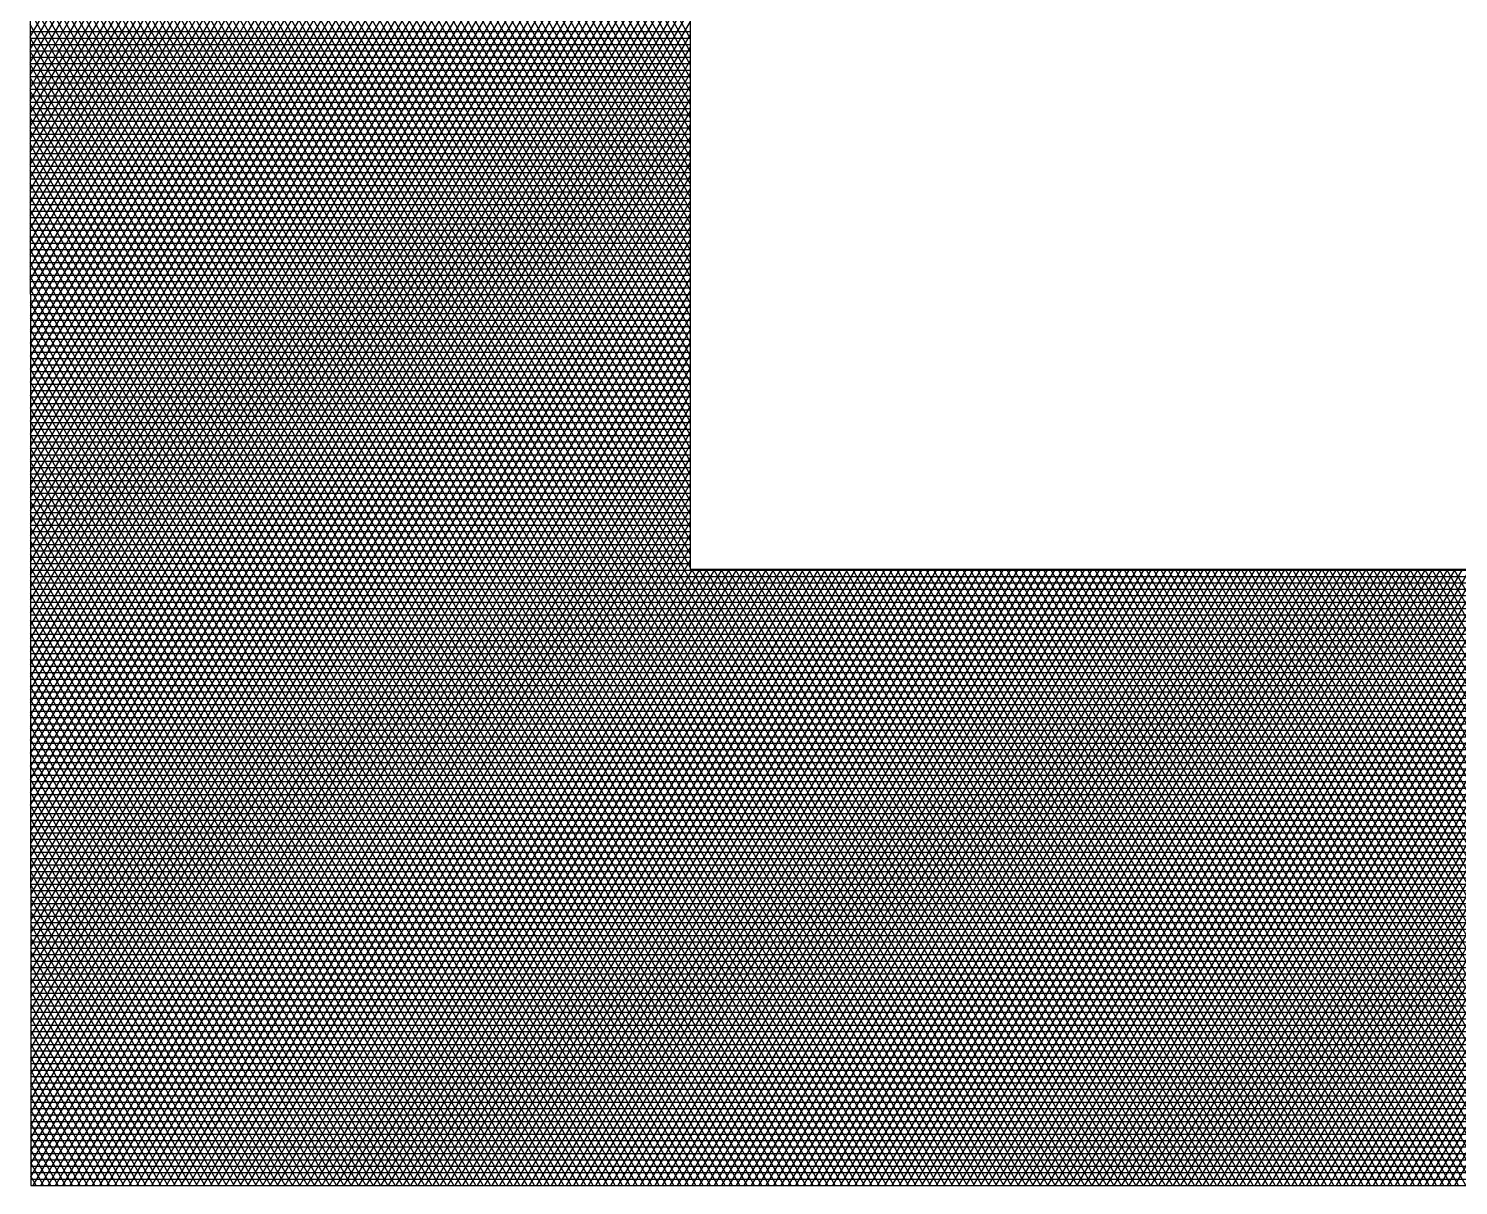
# Model space of a CAD drawing. Header units: millimetres. Extents: x 0 to 841, y 0 to 594.
# Drawn here: x 595.324 to 597.202, y 220.075 to 221.595 of the extents above; entities that cross this region are included whole.
import ezdxf

# ---------------------------------------------------------------- set-up
doc = ezdxf.new("R2010")
doc.units = ezdxf.units.MM
doc.header["$LTSCALE"] = 46.255
doc.layers.get('0').update_dxf_attribs({"linetype": 'CONTINUOUS'})

msp = doc.modelspace()

# ---------------------------------------------------------------- linework, layer by layer
at = {"color": 7, "linetype": 'CONTINUOUS'}
for p, q in [((595.3241, 225.2794), (595.3271, 220.075)), ((596.1936, 221.5814), (595.3254, 223.1477)), ((596.1936, 221.564), (595.3254, 223.1303)), ((596.1936, 221.5466), (595.3254, 223.1129)), ((595.3263, 221.584), (596.2058, 223.1074)), ((595.3263, 221.5672), (596.2155, 223.1074)), ((595.3263, 221.5504), (596.2252, 223.1074)), ((595.3263, 221.5335), (596.235, 223.1074)), ((595.3263, 221.5167), (596.2447, 223.1074)), ((595.3263, 221.4999), (596.2544, 223.1074)), ((595.3263, 221.4831), (596.2641, 223.1074)), ((595.3263, 221.4662), (596.2739, 223.1074)), ((595.3263, 221.4494), (596.2836, 223.1074)), ((595.3264, 221.4326), (596.2933, 223.1074)), ((595.3264, 221.4158), (596.303, 223.1074)), ((595.3264, 221.3989), (596.3128, 223.1074)), ((595.3264, 221.3821), (596.3225, 223.1074)), ((595.3264, 221.3653), (596.3322, 223.1074)), ((595.3264, 221.3485), (596.3419, 223.1074)), ((595.3264, 221.3316), (596.3517, 223.1074)), ((595.3264, 221.3148), (596.3614, 223.1074)), ((595.3264, 221.298), (596.3711, 223.1074)), ((595.3264, 221.2812), (596.3808, 223.1074)), ((595.3264, 221.2643), (596.3906, 223.1074)), ((595.3265, 221.2475), (596.4003, 223.1074)), ((595.3265, 221.2307), (596.41, 223.1074)), ((595.3265, 221.2139), (596.4197, 223.1074)), ((595.3265, 221.197), (596.4295, 223.1074)), ((595.3265, 221.1802), (596.4392, 223.1074)), ((595.3265, 221.1634), (596.4489, 223.1074)), ((595.3265, 221.1465), (596.4586, 223.1074)), ((595.3265, 221.1297), (596.4684, 223.1074)), ((595.3265, 221.1129), (596.4781, 223.1074)), ((595.3265, 221.0961), (596.4878, 223.1074)), ((595.3266, 221.0792), (596.4975, 223.1074)), ((595.3266, 221.0624), (596.5073, 223.1074)), ((595.3266, 221.0456), (596.517, 223.1074)), ((595.3266, 221.0288), (596.5267, 223.1074)), ((595.3266, 221.0119), (596.5364, 223.1074)), ((595.3266, 220.9951), (596.5461, 223.1074)), ((595.3266, 220.9783), (596.5559, 223.1074)), ((595.3266, 220.9615), (596.5656, 223.1074)), ((595.3266, 220.9446), (596.5753, 223.1074)), ((595.3266, 220.9278), (596.585, 223.1074)), ((595.3267, 220.911), (596.5948, 223.1074)), ((595.3267, 220.8942), (596.6045, 223.1074)), ((595.3267, 220.8773), (596.6142, 223.1074)), ((595.3267, 220.8605), (596.6239, 223.1074)), ((595.3267, 220.8437), (596.6337, 223.1074)), ((595.3267, 220.8268), (596.6434, 223.1074)), ((595.3267, 220.81), (596.6531, 223.1074)), ((595.3267, 220.7932), (596.6628, 223.1074)), ((596.1936, 221.5293), (595.3254, 223.0955)), ((596.1936, 221.5119), (595.3254, 223.0781)), ((596.1936, 221.4945), (595.3254, 223.0607)), ((596.1936, 221.4772), (595.3254, 223.0434)), ((596.1936, 221.4598), (595.3254, 223.026)), ((596.1936, 221.4424), (595.3254, 223.0086)), ((596.1936, 221.425), (595.3254, 222.9912)), ((596.1936, 221.4077), (595.3255, 222.9738)), ((596.1936, 221.3903), (595.3255, 222.9564)), ((596.1936, 221.3729), (595.3255, 222.939)), ((596.1936, 221.3556), (595.3255, 222.9216)), ((596.1936, 221.3382), (595.3255, 222.9042)), ((596.1936, 221.3208), (595.3255, 222.8869)), ((596.1936, 221.3034), (595.3255, 222.8695)), ((596.1936, 221.2861), (595.3255, 222.8521)), ((596.1936, 221.2687), (595.3255, 222.8347)), ((596.1936, 221.2513), (595.3255, 222.8173)), ((596.1936, 221.234), (595.3256, 222.7999)), ((596.1936, 221.2166), (595.3256, 222.7825)), ((596.1936, 221.1992), (595.3256, 222.7651)), ((596.1936, 221.1819), (595.3256, 222.7477)), ((596.1936, 221.1645), (595.3256, 222.7304)), ((596.1936, 221.1471), (595.3256, 222.713)), ((596.1936, 221.1297), (595.3256, 222.6956)), ((596.1936, 221.1124), (595.3256, 222.6782)), ((596.1936, 221.095), (595.3256, 222.6608)), ((596.1936, 221.0776), (595.3256, 222.6434)), ((596.1936, 221.0603), (595.3257, 222.626)), ((596.1936, 221.0429), (595.3257, 222.6086)), ((596.1936, 221.0255), (595.3257, 222.5912)), ((596.1936, 221.0081), (595.3257, 222.5739)), ((596.1936, 220.9908), (595.3257, 222.5565)), ((596.1936, 220.9734), (595.3257, 222.5391)), ((596.1936, 220.956), (595.3257, 222.5217)), ((596.1936, 220.9387), (595.3257, 222.5043)), ((596.1936, 220.9213), (595.3257, 222.4869)), ((596.1936, 220.9039), (595.3257, 222.4695)), ((596.1936, 220.8865), (595.3258, 222.4521)), ((596.6338, 220.075), (595.3258, 222.4347)), ((596.6242, 220.075), (595.3258, 222.4174)), ((596.6145, 220.075), (595.3258, 222.4)), ((596.6049, 220.075), (595.3258, 222.3826)), ((596.5953, 220.075), (595.3258, 222.3652)), ((596.5856, 220.075), (595.3258, 222.3478)), ((596.576, 220.075), (595.3258, 222.3304)), ((596.5664, 220.075), (595.3258, 222.313)), ((596.5568, 220.075), (595.3259, 222.2956)), ((596.5471, 220.075), (595.3259, 222.2782)), ((595.3267, 220.7764), (596.1936, 222.2778)), ((596.1936, 220.884), (596.1936, 222.2895)), ((596.5375, 220.075), (595.3259, 222.2609)), ((595.3267, 220.7595), (596.1936, 222.2609)), ((596.5279, 220.075), (595.3259, 222.2435)), ((595.3267, 220.7427), (596.1936, 222.2441)), ((596.5182, 220.075), (595.3259, 222.2261)), ((595.3268, 220.7259), (596.1936, 222.2273)), ((596.5086, 220.075), (595.3259, 222.2087)), ((595.3268, 220.7091), (596.1936, 222.2104)), ((596.499, 220.075), (595.3259, 222.1913)), ((595.3268, 220.6922), (596.1936, 222.1936)), ((596.4894, 220.075), (595.3259, 222.1739)), ((595.3268, 220.6754), (596.1936, 222.1767)), ((596.4797, 220.075), (595.3259, 222.1565)), ((595.3268, 220.6586), (596.1936, 222.1599)), ((595.3268, 220.6418), (596.1936, 222.143)), ((596.4701, 220.075), (595.3259, 222.1391)), ((595.3268, 220.6249), (596.1936, 222.1262)), ((596.4605, 220.075), (595.326, 222.1217)), ((595.3268, 220.6081), (596.1936, 222.1094)), ((596.4508, 220.075), (595.326, 222.1044)), ((596.4412, 220.075), (595.326, 222.087)), ((595.3268, 220.5913), (596.1936, 222.0925)), ((596.4316, 220.075), (595.326, 222.0696)), ((595.3268, 220.5745), (596.1936, 222.0757)), ((596.422, 220.075), (595.326, 222.0522)), ((595.3269, 220.5576), (596.1936, 222.0588)), ((596.4123, 220.075), (595.326, 222.0348)), ((595.3269, 220.5408), (596.1936, 222.042)), ((596.4027, 220.075), (595.326, 222.0174)), ((595.3269, 220.524), (596.1936, 222.0251)), ((596.3931, 220.075), (595.326, 222)), ((595.3269, 220.5071), (596.1936, 222.0083)), ((596.3834, 220.075), (595.326, 221.9826)), ((595.3269, 220.4903), (596.1936, 221.9915)), ((595.3269, 220.4735), (596.1936, 221.9746)), ((596.3738, 220.075), (595.326, 221.9652)), ((595.3269, 220.4567), (596.1936, 221.9578)), ((596.3642, 220.075), (595.3261, 221.9479)), ((595.3269, 220.4398), (596.1936, 221.9409)), ((596.3546, 220.075), (595.3261, 221.9305)), ((595.3269, 220.423), (596.1936, 221.9241)), ((596.3449, 220.075), (595.3261, 221.9131)), ((595.3269, 220.4062), (596.1936, 221.9072)), ((596.3353, 220.075), (595.3261, 221.8957)), ((595.327, 220.3894), (596.1936, 221.8904)), ((596.3257, 220.075), (595.3261, 221.8783)), ((595.327, 220.3725), (596.1936, 221.8736)), ((596.316, 220.075), (595.3261, 221.8609)), ((596.3064, 220.075), (595.3261, 221.8435)), ((595.327, 220.3557), (596.1936, 221.8567)), ((596.2968, 220.075), (595.3261, 221.8261)), ((595.327, 220.3389), (596.1936, 221.8399)), ((596.2872, 220.075), (595.3261, 221.8087)), ((595.327, 220.3221), (596.1936, 221.823)), ((595.327, 220.3052), (596.1936, 221.8062)), ((596.2775, 220.075), (595.3261, 221.7913)), ((595.327, 220.2884), (596.1936, 221.7893)), ((596.2679, 220.075), (595.3262, 221.774)), ((595.327, 220.2716), (596.1936, 221.7725)), ((596.2583, 220.075), (595.3262, 221.7566)), ((595.327, 220.2548), (596.1936, 221.7557)), ((596.2486, 220.075), (595.3262, 221.7392)), ((595.327, 220.2379), (596.1936, 221.7388)), ((596.239, 220.075), (595.3262, 221.7218)), ((595.3271, 220.2211), (596.1936, 221.722)), ((596.2294, 220.075), (595.3262, 221.7044)), ((595.3271, 220.2043), (596.1936, 221.7051)), ((596.2197, 220.075), (595.3262, 221.687)), ((595.3271, 220.1874), (596.1936, 221.6883)), ((596.2101, 220.075), (595.3262, 221.6696)), ((595.3271, 220.1706), (596.1936, 221.6714)), ((596.2005, 220.075), (595.3262, 221.6522)), ((595.3271, 220.1538), (596.1936, 221.6546)), ((595.3271, 220.137), (596.1936, 221.6378)), ((596.1909, 220.075), (595.3262, 221.6348)), ((596.1812, 220.075), (595.3262, 221.6175)), ((595.3271, 220.1201), (596.1936, 221.6209)), ((596.1716, 220.075), (595.3263, 221.6001)), ((595.3271, 220.1033), (596.1936, 221.6041)), ((595.3263, 221.5909), (596.1936, 221.5909)), ((596.162, 220.075), (595.3263, 221.5827)), ((595.3263, 221.5824), (596.1936, 221.5824)), ((595.3271, 220.0865), (596.1936, 221.5872)), ((595.3263, 221.574), (596.1936, 221.574)), ((595.3263, 221.5656), (596.1936, 221.5656)), ((596.1523, 220.075), (595.3263, 221.5653)), ((595.3302, 220.075), (596.1936, 221.5704)), ((595.3263, 221.5572), (596.1936, 221.5572)), ((595.3263, 221.5488), (596.1936, 221.5488)), ((596.1427, 220.075), (595.3263, 221.5479)), ((595.34, 220.075), (596.1936, 221.5535)), ((595.3263, 221.5403), (596.1936, 221.5403)), ((595.3263, 221.5319), (596.1936, 221.5319)), ((596.1331, 220.075), (595.3263, 221.5305)), ((595.3263, 221.5235), (596.1936, 221.5235)), ((595.3497, 220.075), (596.1936, 221.5367)), ((595.3263, 221.5151), (596.1936, 221.5151)), ((596.1235, 220.075), (595.3263, 221.5131)), ((595.3263, 221.5066), (596.1936, 221.5066)), ((595.3594, 220.075), (596.1936, 221.5199)), ((595.3263, 221.4982), (596.1936, 221.4982)), ((596.1138, 220.075), (595.3263, 221.4957)), ((595.3263, 221.4898), (596.1936, 221.4898)), ((595.3691, 220.075), (596.1936, 221.503)), ((595.3788, 220.075), (596.1936, 221.4862)), ((595.3263, 221.4814), (596.1936, 221.4814)), ((596.1042, 220.075), (595.3263, 221.4783)), ((595.3263, 221.473), (596.1936, 221.473)), ((595.3886, 220.075), (596.1936, 221.4693)), ((595.3263, 221.4645), (596.1936, 221.4645)), ((596.0946, 220.075), (595.3263, 221.461)), ((595.3263, 221.4561), (596.1936, 221.4561)), ((595.3983, 220.075), (596.1936, 221.4525)), ((595.3263, 221.4477), (596.1936, 221.4477)), ((596.0849, 220.075), (595.3263, 221.4436)), ((595.3263, 221.4393), (596.1936, 221.4393)), ((595.3264, 221.4308), (596.1936, 221.4308)), ((595.408, 220.075), (596.1936, 221.4356)), ((596.0753, 220.075), (595.3264, 221.4262)), ((595.3264, 221.4224), (596.1936, 221.4224)), ((595.3264, 221.414), (596.1936, 221.414)), ((595.4177, 220.075), (596.1936, 221.4188)), ((596.0657, 220.075), (595.3264, 221.4088)), ((595.3264, 221.4056), (596.1936, 221.4056)), ((595.3264, 221.3972), (596.1936, 221.3972)), ((595.4275, 220.075), (596.1936, 221.402)), ((596.0561, 220.075), (595.3264, 221.3914)), ((595.3264, 221.3887), (596.1936, 221.3887)), ((595.3264, 221.3803), (596.1936, 221.3803)), ((596.0464, 220.075), (595.3264, 221.374)), ((595.4372, 220.075), (596.1936, 221.3851)), ((595.3264, 221.3719), (596.1936, 221.3719)), ((595.3264, 221.3635), (596.1936, 221.3635)), ((596.0368, 220.075), (595.3264, 221.3566)), ((595.3264, 221.3551), (596.1936, 221.3551)), ((595.4469, 220.075), (596.1936, 221.3683)), ((595.3264, 221.3466), (596.1936, 221.3466)), ((596.0272, 220.075), (595.3264, 221.3392)), ((595.3264, 221.3382), (596.1936, 221.3382)), ((595.4566, 220.075), (596.1936, 221.3514)), ((595.3264, 221.3298), (596.1936, 221.3298)), ((596.0175, 220.075), (595.3264, 221.3218)), ((595.3264, 221.3214), (596.1936, 221.3214)), ((595.4664, 220.075), (596.1936, 221.3346)), ((595.4761, 220.075), (596.1936, 221.3177)), ((595.3264, 221.3129), (596.1936, 221.3129)), ((595.3264, 221.3045), (596.1936, 221.3045)), ((596.0079, 220.075), (595.3264, 221.3045)), ((595.4858, 220.075), (596.1936, 221.3009)), ((595.3264, 221.2961), (596.1936, 221.2961)), ((595.3264, 221.2877), (596.1936, 221.2877)), ((595.9983, 220.075), (595.3264, 221.2871)), ((595.3264, 221.2793), (596.1936, 221.2793)), ((595.4955, 220.075), (596.1936, 221.284)), ((595.3264, 221.2708), (596.1936, 221.2708)), ((595.9887, 220.075), (595.3264, 221.2697)), ((595.3264, 221.2624), (596.1936, 221.2624)), ((595.5053, 220.075), (596.1936, 221.2672)), ((595.3265, 221.254), (596.1936, 221.254)), ((595.979, 220.075), (595.3265, 221.2523)), ((595.3265, 221.2456), (596.1936, 221.2456)), ((595.515, 220.075), (596.1936, 221.2504)), ((595.3265, 221.2372), (596.1936, 221.2372)), ((595.9694, 220.075), (595.3265, 221.2349)), ((595.3265, 221.2287), (596.1936, 221.2287)), ((595.5247, 220.075), (596.1936, 221.2335)), ((595.3265, 221.2203), (596.1936, 221.2203)), ((595.9598, 220.075), (595.3265, 221.2175)), ((595.3265, 221.2119), (596.1936, 221.2119)), ((595.5344, 220.075), (596.1936, 221.2167)), ((595.3265, 221.2035), (596.1936, 221.2035)), ((595.9501, 220.075), (595.3265, 221.2001)), ((595.3265, 221.195), (596.1936, 221.195)), ((595.3265, 221.1866), (596.1936, 221.1866)), ((595.5442, 220.075), (596.1936, 221.1998)), ((595.9405, 220.075), (595.3265, 221.1827)), ((595.3265, 221.1782), (596.1936, 221.1782)), ((595.3265, 221.1698), (596.1936, 221.1698)), ((595.5539, 220.075), (596.1936, 221.183)), ((595.9309, 220.075), (595.3265, 221.1653)), ((595.3265, 221.1614), (596.1936, 221.1614)), ((595.3265, 221.1529), (596.1936, 221.1529)), ((595.9213, 220.075), (595.3265, 221.148)), ((595.5636, 220.075), (596.1936, 221.1661)), ((595.5733, 220.075), (596.1936, 221.1493)), ((595.3265, 221.1445), (596.1936, 221.1445)), ((595.3265, 221.1361), (596.1936, 221.1361)), ((595.9116, 220.075), (595.3265, 221.1306)), ((595.5831, 220.075), (596.1936, 221.1325)), ((595.3265, 221.1277), (596.1936, 221.1277)), ((595.3265, 221.1193), (596.1936, 221.1193)), ((595.902, 220.075), (595.3265, 221.1132)), ((595.3265, 221.1108), (596.1936, 221.1108)), ((595.5928, 220.075), (596.1936, 221.1156)), ((595.3265, 221.1024), (596.1936, 221.1024)), ((595.8924, 220.075), (595.3265, 221.0958)), ((595.3265, 221.094), (596.1936, 221.094)), ((595.6025, 220.075), (596.1936, 221.0988)), ((595.3266, 221.0856), (596.1936, 221.0856)), ((595.8827, 220.075), (595.3266, 221.0784)), ((595.3266, 221.0771), (596.1936, 221.0771)), ((595.6122, 220.075), (596.1936, 221.0819)), ((595.3266, 221.0687), (596.1936, 221.0687)), ((595.8731, 220.075), (595.3266, 221.061)), ((595.3266, 221.0603), (596.1936, 221.0603)), ((595.622, 220.075), (596.1936, 221.0651)), ((595.3266, 221.0519), (596.1936, 221.0519)), ((595.8635, 220.075), (595.3266, 221.0436)), ((595.3266, 221.0435), (596.1936, 221.0435)), ((595.6317, 220.075), (596.1936, 221.0482)), ((595.3266, 221.035), (596.1936, 221.035)), ((595.3266, 221.0266), (596.1936, 221.0266)), ((595.8539, 220.075), (595.3266, 221.0262)), ((595.3266, 221.0182), (596.1936, 221.0182)), ((595.6414, 220.075), (596.1936, 221.0314)), ((595.3266, 221.0098), (596.1936, 221.0098)), ((595.8442, 220.075), (595.3266, 221.0088)), ((595.3266, 221.0013), (596.1936, 221.0013)), ((595.6511, 220.075), (596.1936, 221.0146)), ((595.6609, 220.075), (596.1936, 220.9977)), ((595.3266, 220.9929), (596.1936, 220.9929)), ((595.8346, 220.075), (595.3266, 220.9915)), ((595.3266, 220.9845), (596.1936, 220.9845)), ((595.6706, 220.075), (596.1936, 220.9809)), ((595.3266, 220.9761), (596.1936, 220.9761)), ((595.825, 220.075), (595.3266, 220.9741)), ((595.3266, 220.9677), (596.1936, 220.9677)), ((595.6803, 220.075), (596.1936, 220.964)), ((595.3266, 220.9592), (596.1936, 220.9592)), ((595.8153, 220.075), (595.3266, 220.9567)), ((595.3266, 220.9508), (596.1936, 220.9508)), ((595.3266, 220.9424), (596.1936, 220.9424)), ((595.69, 220.075), (596.1936, 220.9472)), ((595.8057, 220.075), (595.3266, 220.9393)), ((595.3266, 220.934), (596.1936, 220.934)), ((595.3266, 220.9256), (596.1936, 220.9256)), ((595.6998, 220.075), (596.1936, 220.9303)), ((595.7961, 220.075), (595.3266, 220.9219)), ((595.3266, 220.9171), (596.1936, 220.9171)), ((595.3267, 220.9087), (596.1936, 220.9087)), ((595.7865, 220.075), (595.3267, 220.9045)), ((595.7095, 220.075), (596.1936, 220.9135)), ((595.3267, 220.9003), (596.1936, 220.9003)), ((595.3267, 220.8919), (596.1936, 220.8919)), ((595.7768, 220.075), (595.3267, 220.8871)), ((595.7192, 220.075), (596.1936, 220.8967)), ((595.3267, 220.8834), (599.3655, 220.8834)), ((595.3267, 220.875), (599.3655, 220.875)), ((595.7672, 220.075), (595.3267, 220.8697)), ((595.3267, 220.8666), (599.3655, 220.8666)), ((595.7289, 220.075), (596.196, 220.884)), ((595.7387, 220.075), (596.2057, 220.884)), ((595.7484, 220.075), (596.2155, 220.884)), ((595.7581, 220.075), (596.2252, 220.884)), ((595.7678, 220.075), (596.2349, 220.884)), ((595.7775, 220.075), (596.2446, 220.884)), ((595.7873, 220.075), (596.2544, 220.884)), ((595.797, 220.075), (596.2641, 220.884)), ((595.8067, 220.075), (596.2738, 220.884)), ((595.8164, 220.075), (596.2835, 220.884)), ((595.8262, 220.075), (596.2933, 220.884)), ((595.8359, 220.075), (596.303, 220.884)), ((595.8456, 220.075), (596.3127, 220.884)), ((595.8553, 220.075), (596.3224, 220.884)), ((595.8651, 220.075), (596.3322, 220.884)), ((595.8748, 220.075), (596.3419, 220.884)), ((595.8845, 220.075), (596.3516, 220.884)), ((595.8942, 220.075), (596.3613, 220.884)), ((595.904, 220.075), (596.3711, 220.884)), ((595.9137, 220.075), (596.3808, 220.884)), ((595.9234, 220.075), (596.3905, 220.884)), ((595.9331, 220.075), (596.4002, 220.884)), ((595.9429, 220.075), (596.41, 220.884)), ((595.9526, 220.075), (596.4197, 220.884)), ((595.9623, 220.075), (596.4294, 220.884)), ((595.972, 220.075), (596.4391, 220.884)), ((595.9818, 220.075), (596.4489, 220.884)), ((595.9915, 220.075), (596.4586, 220.884)), ((596.0012, 220.075), (596.4683, 220.884)), ((596.0109, 220.075), (596.478, 220.884)), ((596.0207, 220.075), (596.4878, 220.884)), ((596.0304, 220.075), (596.4975, 220.884)), ((596.0401, 220.075), (596.5072, 220.884)), ((596.0498, 220.075), (596.5169, 220.884)), ((596.0596, 220.075), (596.5266, 220.884)), ((596.0693, 220.075), (596.5364, 220.884)), ((596.079, 220.075), (596.5461, 220.884)), ((596.0887, 220.075), (596.5558, 220.884)), ((596.0985, 220.075), (596.5655, 220.884)), ((596.1082, 220.075), (596.5753, 220.884)), ((596.1179, 220.075), (596.585, 220.884)), ((596.1276, 220.075), (596.5947, 220.884)), ((596.1374, 220.075), (596.6044, 220.884)), ((596.1471, 220.075), (596.6142, 220.884)), ((596.1568, 220.075), (596.6239, 220.884)), ((596.1665, 220.075), (596.6336, 220.884)), ((596.1762, 220.075), (596.6433, 220.884)), ((596.186, 220.075), (596.6531, 220.884)), ((599.3655, 220.884), (596.1936, 220.884)), ((596.6434, 220.075), (596.195, 220.884)), ((596.1957, 220.075), (596.6628, 220.884)), ((596.653, 220.075), (596.2046, 220.884)), ((596.2054, 220.075), (596.6725, 220.884)), ((596.6627, 220.075), (596.2142, 220.884)), ((596.2151, 220.075), (596.6822, 220.884)), ((596.6723, 220.075), (596.2239, 220.884)), ((596.2249, 220.075), (596.692, 220.884)), ((596.6819, 220.075), (596.2335, 220.884)), ((596.2346, 220.075), (596.7017, 220.884)), ((596.6916, 220.075), (596.2431, 220.884)), ((596.2443, 220.075), (596.7114, 220.884)), ((596.7012, 220.075), (596.2527, 220.884)), ((596.254, 220.075), (596.7211, 220.884)), ((596.7108, 220.075), (596.2624, 220.884)), ((596.2638, 220.075), (596.7309, 220.884)), ((596.7204, 220.075), (596.272, 220.884)), ((596.2735, 220.075), (596.7406, 220.884)), ((596.7301, 220.075), (596.2816, 220.884)), ((596.2832, 220.075), (596.7503, 220.884)), ((596.7397, 220.075), (596.2913, 220.884)), ((596.2929, 220.075), (596.76, 220.884)), ((596.7493, 220.075), (596.3009, 220.884)), ((596.3027, 220.075), (596.7698, 220.884)), ((596.759, 220.075), (596.3105, 220.884)), ((596.3124, 220.075), (596.7795, 220.884)), ((596.7686, 220.075), (596.3201, 220.884)), ((596.3221, 220.075), (596.7892, 220.884)), ((596.7782, 220.075), (596.3298, 220.884)), ((596.3318, 220.075), (596.7989, 220.884)), ((596.7879, 220.075), (596.3394, 220.884)), ((596.3416, 220.075), (596.8087, 220.884)), ((596.7975, 220.075), (596.349, 220.884)), ((596.3513, 220.075), (596.8184, 220.884)), ((596.8071, 220.075), (596.3587, 220.884)), ((596.361, 220.075), (596.8281, 220.884)), ((596.8167, 220.075), (596.3683, 220.884)), ((596.3707, 220.075), (596.8378, 220.884)), ((596.8264, 220.075), (596.3779, 220.884)), ((596.3805, 220.075), (596.8476, 220.884)), ((596.836, 220.075), (596.3875, 220.884)), ((596.3902, 220.075), (596.8573, 220.884)), ((596.8456, 220.075), (596.3972, 220.884)), ((596.3999, 220.075), (596.867, 220.884)), ((596.8553, 220.075), (596.4068, 220.884)), ((596.4096, 220.075), (596.8767, 220.884)), ((596.8649, 220.075), (596.4164, 220.884)), ((596.4194, 220.075), (596.8865, 220.884)), ((596.8745, 220.075), (596.4261, 220.884)), ((596.4291, 220.075), (596.8962, 220.884)), ((596.8841, 220.075), (596.4357, 220.884)), ((596.4388, 220.075), (596.9059, 220.884)), ((596.8938, 220.075), (596.4453, 220.884)), ((596.4485, 220.075), (596.9156, 220.884)), ((596.9034, 220.075), (596.4549, 220.884)), ((596.4583, 220.075), (596.9253, 220.884)), ((596.913, 220.075), (596.4646, 220.884)), ((596.468, 220.075), (596.9351, 220.884)), ((596.9227, 220.075), (596.4742, 220.884)), ((596.4777, 220.075), (596.9448, 220.884)), ((596.9323, 220.075), (596.4838, 220.884)), ((596.4874, 220.075), (596.9545, 220.884)), ((596.9419, 220.075), (596.4935, 220.884)), ((596.4972, 220.075), (596.9642, 220.884)), ((596.9515, 220.075), (596.5031, 220.884)), ((596.5069, 220.075), (596.974, 220.884)), ((596.9612, 220.075), (596.5127, 220.884)), ((596.5166, 220.075), (596.9837, 220.884)), ((596.9708, 220.075), (596.5223, 220.884)), ((596.5263, 220.075), (596.9934, 220.884)), ((596.9804, 220.075), (596.532, 220.884)), ((596.5361, 220.075), (597.0031, 220.884)), ((596.9901, 220.075), (596.5416, 220.884)), ((596.5458, 220.075), (597.0129, 220.884)), ((596.9997, 220.075), (596.5512, 220.884)), ((596.5555, 220.075), (597.0226, 220.884)), ((597.0093, 220.075), (596.5609, 220.884)), ((596.5652, 220.075), (597.0323, 220.884)), ((597.0189, 220.075), (596.5705, 220.884)), ((596.5749, 220.075), (597.042, 220.884)), ((597.0286, 220.075), (596.5801, 220.884)), ((596.5847, 220.075), (597.0518, 220.884)), ((597.0382, 220.075), (596.5897, 220.884)), ((596.5944, 220.075), (597.0615, 220.884)), ((597.0478, 220.075), (596.5994, 220.884)), ((596.6041, 220.075), (597.0712, 220.884)), ((597.0575, 220.075), (596.609, 220.884)), ((596.6138, 220.075), (597.0809, 220.884)), ((597.0671, 220.075), (596.6186, 220.884)), ((596.6236, 220.075), (597.0907, 220.884)), ((597.0767, 220.075), (596.6283, 220.884)), ((596.6333, 220.075), (597.1004, 220.884)), ((597.0863, 220.075), (596.6379, 220.884)), ((596.643, 220.075), (597.1101, 220.884)), ((597.096, 220.075), (596.6475, 220.884)), ((596.6527, 220.075), (597.1198, 220.884)), ((597.1056, 220.075), (596.6571, 220.884)), ((596.6625, 220.075), (597.1296, 220.884)), ((597.1152, 220.075), (596.6668, 220.884)), ((596.6722, 220.075), (597.1393, 220.884)), ((597.1249, 220.075), (596.6764, 220.884)), ((596.6819, 220.075), (597.149, 220.884)), ((597.1345, 220.075), (596.686, 220.884)), ((596.6916, 220.075), (597.1587, 220.884)), ((597.1441, 220.075), (596.6957, 220.884)), ((596.7014, 220.075), (597.1685, 220.884)), ((597.1537, 220.075), (596.7053, 220.884)), ((596.7111, 220.075), (597.1782, 220.884)), ((597.1634, 220.075), (596.7149, 220.884)), ((596.7208, 220.075), (597.1879, 220.884)), ((597.173, 220.075), (596.7246, 220.884)), ((596.7305, 220.075), (597.1976, 220.884)), ((597.1826, 220.075), (596.7342, 220.884)), ((596.7403, 220.075), (597.2074, 220.884)), ((597.1923, 220.075), (596.7438, 220.884)), ((596.75, 220.075), (597.2171, 220.884)), ((597.2019, 220.075), (596.7534, 220.884)), ((596.7597, 220.075), (597.2268, 220.884)), ((597.2115, 220.075), (596.7631, 220.884)), ((596.7694, 220.075), (597.2365, 220.884)), ((597.2211, 220.075), (596.7727, 220.884)), ((596.7792, 220.075), (597.2463, 220.884)), ((597.2308, 220.075), (596.7823, 220.884)), ((596.7889, 220.075), (597.256, 220.884)), ((597.2404, 220.075), (596.792, 220.884)), ((596.7986, 220.075), (597.2657, 220.884)), ((597.25, 220.075), (596.8016, 220.884)), ((596.8083, 220.075), (597.2754, 220.884)), ((597.2597, 220.075), (596.8112, 220.884)), ((596.8181, 220.075), (597.2852, 220.884)), ((597.2693, 220.075), (596.8208, 220.884)), ((596.8278, 220.075), (597.2949, 220.884)), ((597.2789, 220.075), (596.8305, 220.884)), ((596.8375, 220.075), (597.3046, 220.884)), ((597.2885, 220.075), (596.8401, 220.884)), ((596.8472, 220.075), (597.3143, 220.884)), ((597.2982, 220.075), (596.8497, 220.884)), ((596.857, 220.075), (597.324, 220.884)), ((597.3078, 220.075), (596.8594, 220.884)), ((596.8667, 220.075), (597.3338, 220.884)), ((597.3174, 220.075), (596.869, 220.884)), ((596.8764, 220.075), (597.3435, 220.884)), ((597.3271, 220.075), (596.8786, 220.884)), ((596.8861, 220.075), (597.3532, 220.884)), ((597.3367, 220.075), (596.8882, 220.884)), ((596.8959, 220.075), (597.3629, 220.884)), ((597.3463, 220.075), (596.8979, 220.884)), ((596.9056, 220.075), (597.3727, 220.884)), ((597.356, 220.075), (596.9075, 220.884)), ((596.9153, 220.075), (597.3824, 220.884)), ((597.3656, 220.075), (596.9171, 220.884)), ((596.925, 220.075), (597.3921, 220.884)), ((597.3752, 220.075), (596.9268, 220.884)), ((596.9348, 220.075), (597.4018, 220.884)), ((597.3848, 220.075), (596.9364, 220.884)), ((596.9445, 220.075), (597.4116, 220.884)), ((597.3945, 220.075), (596.946, 220.884)), ((596.9542, 220.075), (597.4213, 220.884)), ((597.4041, 220.075), (596.9556, 220.884)), ((596.9639, 220.075), (597.431, 220.884)), ((597.4137, 220.075), (596.9653, 220.884)), ((596.9736, 220.075), (597.4407, 220.884)), ((597.4234, 220.075), (596.9749, 220.884)), ((596.9834, 220.075), (597.4505, 220.884)), ((597.433, 220.075), (596.9845, 220.884)), ((596.9931, 220.075), (597.4602, 220.884)), ((597.4426, 220.075), (596.9942, 220.884)), ((597.0028, 220.075), (597.4699, 220.884)), ((597.4522, 220.075), (597.0038, 220.884)), ((597.0125, 220.075), (597.4796, 220.884)), ((597.4619, 220.075), (597.0134, 220.884)), ((597.0223, 220.075), (597.4894, 220.884)), ((597.4715, 220.075), (597.023, 220.884)), ((597.032, 220.075), (597.4991, 220.884)), ((597.4811, 220.075), (597.0327, 220.884)), ((597.0417, 220.075), (597.5088, 220.884)), ((597.4908, 220.075), (597.0423, 220.884)), ((597.0514, 220.075), (597.5185, 220.884)), ((597.5004, 220.075), (597.0519, 220.884)), ((597.0612, 220.075), (597.5283, 220.884)), ((597.51, 220.075), (597.0616, 220.884)), ((597.0709, 220.075), (597.538, 220.884)), ((597.5196, 220.075), (597.0712, 220.884)), ((597.0806, 220.075), (597.5477, 220.884)), ((597.5293, 220.075), (597.0808, 220.884)), ((597.0903, 220.075), (597.5574, 220.884)), ((597.5389, 220.075), (597.0904, 220.884)), ((597.5485, 220.075), (597.1001, 220.884)), ((597.1001, 220.075), (597.5672, 220.884)), ((597.5582, 220.075), (597.1097, 220.884)), ((597.1098, 220.075), (597.5769, 220.884)), ((597.5678, 220.075), (597.1193, 220.884)), ((597.1195, 220.075), (597.5866, 220.884)), ((597.5774, 220.075), (597.129, 220.884)), ((597.1292, 220.075), (597.5963, 220.884)), ((597.587, 220.075), (597.1386, 220.884)), ((597.139, 220.075), (597.6061, 220.884)), ((597.5967, 220.075), (597.1482, 220.884)), ((597.1487, 220.075), (597.6158, 220.884)), ((597.6063, 220.075), (597.1578, 220.884)), ((597.1584, 220.075), (597.6255, 220.884)), ((597.6159, 220.075), (597.1675, 220.884)), ((597.1681, 220.075), (597.6352, 220.884)), ((597.6256, 220.075), (597.1771, 220.884)), ((597.1779, 220.075), (597.645, 220.884)), ((597.6352, 220.075), (597.1867, 220.884)), ((597.1876, 220.075), (597.6547, 220.884)), ((597.6448, 220.075), (597.1964, 220.884)), ((597.1973, 220.075), (597.6644, 220.884)), ((595.3267, 220.8582), (599.3655, 220.8582)), ((595.7576, 220.075), (595.3267, 220.8523)), ((595.3267, 220.8498), (599.3655, 220.8498)), ((595.3267, 220.8413), (599.3655, 220.8413)), ((595.7479, 220.075), (595.3267, 220.835)), ((595.3267, 220.8329), (599.3655, 220.8329)), ((595.3267, 220.8245), (599.3655, 220.8245)), ((595.7383, 220.075), (595.3267, 220.8176)), ((595.3267, 220.8161), (599.3655, 220.8161)), ((595.3267, 220.8077), (599.3655, 220.8077)), ((595.7287, 220.075), (595.3267, 220.8002)), ((595.3267, 220.7992), (599.3655, 220.7992)), ((595.3267, 220.7908), (599.3655, 220.7908)), ((595.7191, 220.075), (595.3267, 220.7828)), ((595.3267, 220.7824), (599.3655, 220.7824)), ((595.3267, 220.774), (599.3655, 220.774)), ((595.3267, 220.7655), (599.3655, 220.7655)), ((595.7094, 220.075), (595.3267, 220.7654)), ((595.3267, 220.7571), (599.3655, 220.7571)), ((595.3267, 220.7487), (599.3655, 220.7487)), ((595.6998, 220.075), (595.3267, 220.748)), ((595.3268, 220.7403), (599.3655, 220.7403)), ((595.3268, 220.7319), (599.3655, 220.7319)), ((595.6902, 220.075), (595.3268, 220.7306)), ((595.3268, 220.7234), (599.3655, 220.7234)), ((595.3268, 220.715), (599.3655, 220.715)), ((595.6805, 220.075), (595.3268, 220.7132)), ((595.3268, 220.7066), (599.3655, 220.7066)), ((595.3268, 220.6982), (599.3655, 220.6982)), ((595.6709, 220.075), (595.3268, 220.6958)), ((595.3268, 220.6898), (599.3655, 220.6898)), ((595.3268, 220.6813), (599.3655, 220.6813)), ((595.6613, 220.075), (595.3268, 220.6785)), ((595.3268, 220.6729), (599.3655, 220.6729)), ((595.3268, 220.6645), (599.3655, 220.6645)), ((595.6516, 220.075), (595.3268, 220.6611)), ((595.3268, 220.6561), (599.3655, 220.6561)), ((595.3268, 220.6476), (599.3655, 220.6476)), ((595.642, 220.075), (595.3268, 220.6437)), ((595.3268, 220.6392), (599.3655, 220.6392)), ((595.3268, 220.6308), (599.3655, 220.6308)), ((595.6324, 220.075), (595.3268, 220.6263)), ((595.3268, 220.6224), (599.3655, 220.6224)), ((595.3268, 220.614), (599.3655, 220.614)), ((595.6228, 220.075), (595.3268, 220.6089)), ((595.3268, 220.6055), (599.3655, 220.6055)), ((595.3268, 220.5971), (599.3655, 220.5971)), ((595.6131, 220.075), (595.3268, 220.5915)), ((595.3268, 220.5887), (599.3655, 220.5887)), ((595.3268, 220.5803), (599.3655, 220.5803)), ((595.6035, 220.075), (595.3268, 220.5741)), ((595.3268, 220.5718), (599.3655, 220.5718)), ((595.3269, 220.5634), (599.3655, 220.5634)), ((595.5939, 220.075), (595.3269, 220.5567)), ((595.3269, 220.555), (599.3655, 220.555)), ((595.3269, 220.5466), (599.3655, 220.5466)), ((595.5842, 220.075), (595.3269, 220.5393)), ((595.3269, 220.5382), (599.3655, 220.5382)), ((595.3269, 220.5297), (599.3655, 220.5297)), ((595.5746, 220.075), (595.3269, 220.5219)), ((595.3269, 220.5213), (599.3655, 220.5213)), ((595.3269, 220.5129), (599.3655, 220.5129)), ((595.565, 220.075), (595.3269, 220.5046)), ((595.3269, 220.5045), (599.3655, 220.5045)), ((595.3269, 220.4961), (599.3655, 220.4961)), ((595.3269, 220.4876), (599.3655, 220.4876)), ((595.5554, 220.075), (595.3269, 220.4872)), ((595.3269, 220.4792), (599.3655, 220.4792)), ((595.3269, 220.4708), (599.3655, 220.4708)), ((595.5457, 220.075), (595.3269, 220.4698)), ((595.3269, 220.4624), (599.3655, 220.4624)), ((595.3269, 220.4539), (599.3655, 220.4539)), ((595.5361, 220.075), (595.3269, 220.4524)), ((595.3269, 220.4455), (599.3655, 220.4455)), ((595.3269, 220.4371), (599.3655, 220.4371)), ((595.5265, 220.075), (595.3269, 220.435)), ((595.3269, 220.4287), (599.3655, 220.4287)), ((595.3269, 220.4203), (599.3655, 220.4203)), ((595.5168, 220.075), (595.3269, 220.4176)), ((595.3269, 220.4118), (599.3655, 220.4118)), ((595.3269, 220.4034), (599.3655, 220.4034)), ((595.5072, 220.075), (595.3269, 220.4002)), ((595.327, 220.395), (599.3655, 220.395)), ((595.327, 220.3866), (599.3655, 220.3866)), ((595.4976, 220.075), (595.327, 220.3828)), ((595.327, 220.3782), (599.3655, 220.3782)), ((595.327, 220.3697), (599.3655, 220.3697)), ((595.488, 220.075), (595.327, 220.3654)), ((595.327, 220.3613), (599.3655, 220.3613)), ((595.327, 220.3529), (599.3655, 220.3529)), ((595.4783, 220.075), (595.327, 220.3481)), ((595.327, 220.3445), (599.3655, 220.3445)), ((595.327, 220.336), (599.3655, 220.336)), ((595.4687, 220.075), (595.327, 220.3307)), ((595.327, 220.3276), (599.3655, 220.3276)), ((595.327, 220.3192), (599.3655, 220.3192)), ((595.4591, 220.075), (595.327, 220.3133)), ((595.327, 220.3108), (599.3655, 220.3108)), ((595.327, 220.3024), (599.3655, 220.3024)), ((595.4494, 220.075), (595.327, 220.2959)), ((595.327, 220.2939), (599.3655, 220.2939)), ((595.327, 220.2855), (599.3655, 220.2855)), ((595.4398, 220.075), (595.327, 220.2785)), ((595.327, 220.2771), (599.3655, 220.2771)), ((595.327, 220.2687), (599.3655, 220.2687)), ((595.4302, 220.075), (595.327, 220.2611)), ((595.327, 220.2603), (599.3655, 220.2603)), ((595.327, 220.2518), (599.3655, 220.2518)), ((595.4206, 220.075), (595.327, 220.2437)), ((595.327, 220.2434), (599.3655, 220.2434)), ((595.327, 220.235), (599.3655, 220.235)), ((595.327, 220.2266), (599.3655, 220.2266)), ((595.4109, 220.075), (595.327, 220.2263)), ((595.3271, 220.2181), (599.3655, 220.2181)), ((595.3271, 220.2097), (599.3655, 220.2097)), ((595.4013, 220.075), (595.3271, 220.2089)), ((595.3271, 220.2013), (599.3655, 220.2013)), ((595.3271, 220.1929), (599.3655, 220.1929)), ((595.3917, 220.075), (595.3271, 220.1916)), ((595.3271, 220.1845), (599.3655, 220.1845)), ((595.3271, 220.176), (599.3655, 220.176)), ((595.382, 220.075), (595.3271, 220.1742)), ((595.3271, 220.1676), (599.3655, 220.1676)), ((595.3271, 220.1592), (599.3655, 220.1592)), ((595.3724, 220.075), (595.3271, 220.1568)), ((595.3271, 220.1508), (599.3655, 220.1508)), ((595.3271, 220.1423), (599.3655, 220.1423)), ((595.3628, 220.075), (595.3271, 220.1394)), ((595.3271, 220.1339), (599.3655, 220.1339)), ((595.3271, 220.1255), (599.3655, 220.1255)), ((595.3532, 220.075), (595.3271, 220.122)), ((595.3271, 220.1171), (599.3655, 220.1171)), ((595.3271, 220.1087), (599.3655, 220.1087)), ((595.3435, 220.075), (595.3271, 220.1046)), ((595.3271, 220.1002), (599.3655, 220.1002)), ((595.3271, 220.0918), (599.3655, 220.0918)), ((595.3339, 220.075), (595.3271, 220.0872)), ((595.3271, 220.0834), (599.3655, 220.0834)), ((595.3271, 220.075), (599.3655, 220.075))]:
    msp.add_line(p, q, dxfattribs=at)

doc.saveas('drawing.dxf')
